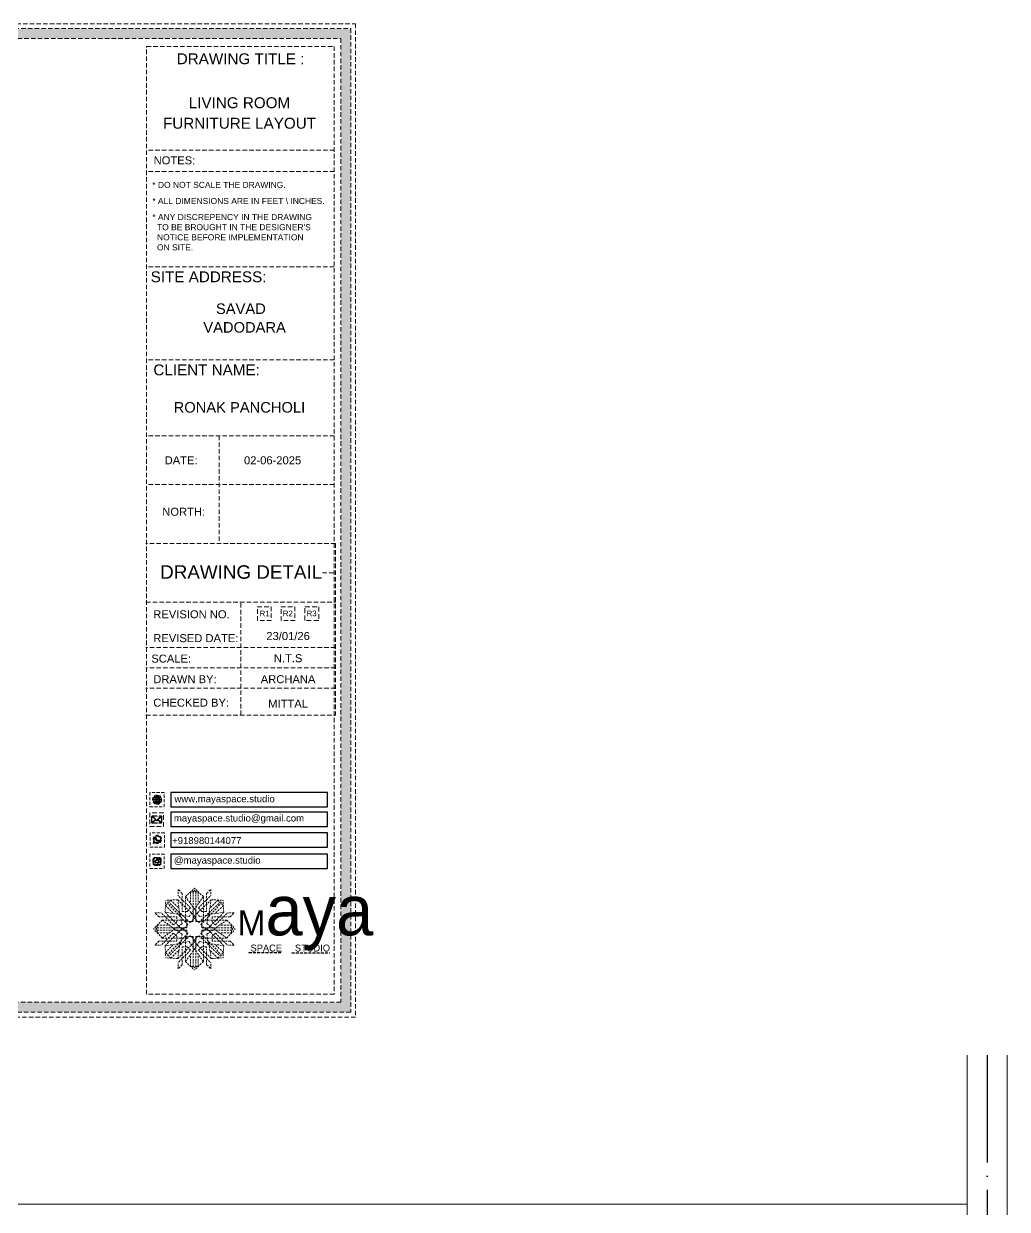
# Model space of a CAD drawing. Header units: millimetres. Extents: x 35877 to 3066687, y -650199 to -40525.
# Drawn here: x 145736.1 to 145955.8, y -179675.8 to -179411 of the extents above; entities that cross this region are included whole.
import ezdxf
from ezdxf.enums import TextEntityAlignment as Align

# ---------------------------------------------------------------- set-up
doc = ezdxf.new("R2010")
doc.units = ezdxf.units.MM
doc.header["$MEASUREMENT"] = 0
doc.linetypes.add('ACAD_ISO04W100', pattern=[30, 24, -3, 0, -3])
doc.linetypes.add('DASHEDX2', pattern=[1.5, 1, -0.5])
for name, color, linetype, lineweight in [('Dimension', 10, 'DASHEDX2', 20), ('GROUND FLOOR', 7, 'Continuous', 9), ('NAME PLATE', 7, 'Continuous', 25), ('X_PLOT', 1, 'Continuous', 9)]:
    doc.layers.add(name, color=color, linetype=linetype, lineweight=lineweight)
doc.styles.add('Arial', font='arial.ttf')
doc.styles.get("Standard").update_dxf_attribs({"font": 'arial.ttf', "height": 6})

# ---------------------------------------------------------------- blocks, each defined once
blk = doc.blocks.new('FSFSF')
at = {"color": 42, "lineweight": 5, "true_color": 0xe0ac11}
for p, q in [((28600.03, 143.51), (28600.03, 140.16)), ((28602.15, 141.41), (28600.03, 143.51)), ((28603.86, 139.69), (28608.58, 144.08)), ((28613.31, 139.69), (28608.58, 144.08)), ((28615.02, 141.41), (28617.14, 143.51)), ((28617.14, 143.51), (28617.14, 140.16)), ((28593.19, 131.45), (28593.54, 137.71)), ((28599.8, 138.06), (28593.54, 137.71)), ((28596.24, 137.86), (28595.12, 136.69)), ((28596.24, 137.86), (28600.47, 133.65)), ((28601.03, 130), (28599.8, 138.06)), ((28599.8, 138.05), (28608.58, 129.56)), ((28606.47, 133.76), (28600.03, 140.16)), ((28602.15, 141.41), (28602.15, 131.95)), ((28603.86, 126.58), (28603.86, 139.69)), ((28603.86, 139.69), (28608.58, 133.02)), ((28607.9, 142.22), (28606.58, 142.22)), ((28606.58, 142.22), (28606.58, 135.84)), ((28607.9, 142.22), (28608.58, 142.85)), ((28607.9, 142.22), (28607.9, 126.58)), ((28609.27, 142.22), (28608.59, 142.85)), ((28613.31, 139.69), (28608.59, 133.02)), ((28617.37, 138.05), (28608.59, 129.56)), ((28609.27, 142.22), (28609.27, 126.58)), ((28609.27, 142.22), (28610.59, 142.22)), ((28610.59, 142.22), (28610.59, 135.84)), ((28610.7, 133.76), (28617.14, 140.16)), ((28613.31, 126.58), (28613.31, 139.69)), ((28615.02, 141.41), (28615.02, 131.95)), ((28616.14, 130), (28617.37, 138.06)), ((28620.93, 137.86), (28616.7, 133.65)), ((28617.37, 138.06), (28623.63, 137.71)), ((28620.93, 137.86), (28622.05, 136.69)), ((28624, 131.45), (28623.65, 137.71)), ((28587.73, 131.22), (28591.08, 131.22)), ((28589.84, 129.1), (28587.73, 131.22)), ((28597.49, 124.78), (28591.08, 131.22)), ((28593.19, 131.45), (28601.69, 122.67)), ((28601.25, 130.22), (28593.19, 131.45)), ((28593.39, 135), (28594.56, 136.12)), ((28593.39, 135), (28597.6, 130.78)), ((28595.12, 136.69), (28594.53, 136.69)), ((28594.56, 136.12), (28594.56, 136.71)), ((28605.17, 124.98), (28594.56, 136.12)), ((28606.27, 126.08), (28595.12, 136.69)), ((28604.75, 131.95), (28602.15, 131.95)), ((28606.47, 133.76), (28604.75, 131.95)), ((28605.86, 129.18), (28608.58, 133.02)), ((28611.31, 129.18), (28608.59, 133.02)), ((28610.7, 133.76), (28612.42, 131.95)), ((28610.9, 126.08), (28622.05, 136.69)), ((28612.02, 124.98), (28622.62, 136.12)), ((28612.42, 131.95), (28615.02, 131.95)), ((28623.99, 131.45), (28615.5, 122.67)), ((28615.94, 130.22), (28624, 131.45)), ((28623.8, 135), (28619.59, 130.78)), ((28619.7, 124.78), (28626.1, 131.22)), ((28622.05, 136.69), (28622.64, 136.69)), ((28622.62, 136.12), (28622.62, 136.71)), ((28623.8, 135), (28622.62, 136.12)), ((28629.45, 131.22), (28626.1, 131.22)), ((28627.34, 129.1), (28629.45, 131.22)), ((28591.56, 127.39), (28587.17, 122.66)), ((28589.03, 123.35), (28589.03, 124.67)), ((28589.03, 124.67), (28595.4, 124.67)), ((28589.84, 129.1), (28599.29, 129.1)), ((28604.66, 127.39), (28591.56, 127.39)), ((28591.56, 127.39), (28598.23, 122.67)), ((28597.49, 124.78), (28599.29, 126.5)), ((28602.07, 125.39), (28598.23, 122.67)), ((28599.29, 126.5), (28599.29, 129.1)), ((28605.86, 129.18), (28601.03, 130)), ((28602.07, 125.39), (28601.25, 130.22)), ((28605.17, 124.98), (28602.97, 122.67)), ((28603.68, 126.54), (28603.68, 127.39)), ((28604.66, 126.54), (28603.68, 126.54)), ((28604.71, 127.57), (28603.86, 127.57)), ((28607.9, 126.58), (28603.86, 126.58)), ((28604.66, 123.35), (28604.66, 127.39)), ((28604.7, 126.58), (28604.71, 127.57)), ((28606.27, 126.08), (28608.58, 128.27)), ((28607.9, 128.92), (28608.58, 129.56)), ((28607.9, 128.92), (28608.58, 128.27)), ((28609.27, 128.92), (28608.59, 129.56)), ((28609.27, 128.92), (28608.59, 128.27)), ((28610.9, 126.08), (28608.59, 128.27)), ((28609.27, 126.58), (28613.31, 126.58)), ((28611.31, 129.18), (28616.14, 130)), ((28612.02, 124.98), (28614.21, 122.67)), ((28612.46, 126.58), (28612.46, 127.57)), ((28612.46, 127.57), (28613.31, 127.57)), ((28612.52, 123.35), (28612.52, 127.39)), ((28612.52, 127.39), (28625.63, 127.39)), ((28612.52, 126.54), (28613.51, 126.54)), ((28613.51, 126.54), (28613.51, 127.39)), ((28615.12, 125.39), (28615.94, 130.22)), ((28615.12, 125.39), (28618.96, 122.67)), ((28627.34, 129.1), (28617.89, 129.1)), ((28617.89, 126.5), (28617.89, 129.1)), ((28619.7, 124.78), (28617.89, 126.5)), ((28625.63, 127.39), (28618.96, 122.67)), ((28628.16, 124.67), (28621.78, 124.67)), ((28625.63, 127.39), (28630.02, 122.66)), ((28628.16, 123.35), (28628.16, 124.67)), ((28591.56, 117.94), (28587.17, 122.66)), ((28589.03, 123.35), (28588.4, 122.67)), ((28589.03, 121.98), (28588.4, 122.65)), ((28589.03, 123.35), (28604.66, 123.35)), ((28589.03, 121.98), (28604.66, 121.98)), ((28589.03, 121.98), (28589.03, 120.66)), ((28589.03, 120.66), (28595.4, 120.66)), ((28597.49, 120.54), (28591.08, 114.11)), ((28591.56, 117.94), (28598.23, 122.65)), ((28593.19, 113.88), (28601.69, 122.65)), ((28605.17, 120.35), (28594.56, 109.2)), ((28606.27, 119.15), (28595.12, 108.54)), ((28597.49, 120.54), (28599.29, 118.83)), ((28602.07, 119.94), (28598.23, 122.65)), ((28599.29, 118.83), (28599.29, 116.23)), ((28602.07, 119.94), (28601.25, 115.1)), ((28602.33, 123.35), (28601.69, 122.67)), ((28602.33, 121.98), (28601.69, 122.65)), ((28602.33, 123.35), (28602.97, 122.67)), ((28602.33, 121.98), (28602.97, 122.65)), ((28605.17, 120.35), (28602.97, 122.65)), ((28604.66, 118.78), (28603.68, 118.78)), ((28603.68, 118.78), (28603.68, 117.94)), ((28607.9, 118.65), (28603.86, 118.65)), ((28603.86, 118.65), (28603.86, 105.54)), ((28604.66, 121.98), (28604.66, 117.94)), ((28604.7, 118.65), (28604.71, 117.66)), ((28606.27, 119.15), (28608.58, 116.96)), ((28607.9, 103.01), (28607.9, 118.65)), ((28610.9, 119.15), (28608.59, 116.96)), ((28609.27, 118.65), (28613.31, 118.65)), ((28609.27, 103.01), (28609.27, 118.65)), ((28610.9, 119.15), (28622.05, 108.54)), ((28612.02, 120.35), (28614.21, 122.65)), ((28612.02, 120.35), (28622.62, 109.2)), ((28612.46, 118.65), (28612.46, 117.66)), ((28628.16, 123.35), (28612.52, 123.35)), ((28612.52, 121.98), (28612.52, 117.94)), ((28628.16, 121.98), (28612.52, 121.98)), ((28612.52, 118.78), (28613.51, 118.78)), ((28613.31, 118.65), (28613.31, 105.54)), ((28613.51, 118.78), (28613.51, 117.94)), ((28614.85, 123.35), (28614.21, 122.67)), ((28614.85, 121.98), (28614.21, 122.65)), ((28614.85, 123.35), (28615.5, 122.67)), ((28614.85, 121.98), (28615.5, 122.65)), ((28615.12, 119.94), (28618.96, 122.65)), ((28615.12, 119.94), (28615.94, 115.1)), ((28623.99, 113.88), (28615.5, 122.65)), ((28619.7, 120.54), (28617.89, 118.83)), ((28617.89, 118.83), (28617.89, 116.23)), ((28625.63, 117.94), (28618.96, 122.65)), ((28619.7, 120.54), (28626.1, 114.11)), ((28628.16, 120.66), (28621.78, 120.66)), ((28625.63, 117.94), (28630.02, 122.66)), ((28628.16, 123.35), (28628.78, 122.67)), ((28628.16, 121.98), (28628.78, 122.65)), ((28628.16, 121.98), (28628.16, 120.66)), ((28589.84, 116.23), (28587.73, 114.11)), ((28587.73, 114.11), (28591.08, 114.11)), ((28589.84, 116.23), (28599.29, 116.23)), ((28604.66, 117.94), (28591.56, 117.94)), ((28601.25, 115.1), (28593.19, 113.87)), ((28593.19, 113.87), (28593.54, 107.62)), ((28593.39, 110.32), (28597.6, 114.55)), ((28599.8, 107.17), (28608.58, 115.67)), ((28601.03, 115.23), (28599.8, 107.17)), ((28605.86, 116.05), (28601.03, 115.23)), ((28602.15, 103.82), (28602.15, 113.27)), ((28604.75, 113.27), (28602.15, 113.27)), ((28604.71, 117.66), (28603.86, 117.66)), ((28603.86, 105.54), (28608.58, 112.21)), ((28606.47, 111.47), (28604.75, 113.27)), ((28605.86, 116.05), (28608.58, 112.21)), ((28607.9, 116.31), (28608.58, 116.96)), ((28607.9, 116.31), (28608.58, 115.67)), ((28609.27, 116.31), (28608.59, 116.96)), ((28609.27, 116.31), (28608.59, 115.67)), ((28611.31, 116.05), (28608.59, 112.21)), ((28617.37, 107.17), (28608.59, 115.67)), ((28613.31, 105.54), (28608.59, 112.21)), ((28610.7, 111.47), (28612.42, 113.27)), ((28611.31, 116.05), (28616.14, 115.23)), ((28612.42, 113.27), (28615.02, 113.27)), ((28612.46, 117.66), (28613.31, 117.66)), ((28612.52, 117.94), (28625.63, 117.94)), ((28615.02, 103.82), (28615.02, 113.27)), ((28615.94, 115.1), (28624, 113.87)), ((28616.14, 115.23), (28617.37, 107.17)), ((28627.34, 116.23), (28617.89, 116.23)), ((28623.8, 110.32), (28619.59, 114.55)), ((28624, 113.87), (28623.65, 107.62)), ((28629.45, 114.11), (28626.1, 114.11)), ((28627.34, 116.23), (28629.45, 114.11)), ((28593.39, 110.32), (28594.56, 109.2)), ((28599.8, 107.17), (28593.54, 107.52)), ((28595.12, 108.54), (28594.53, 108.54)), ((28594.56, 109.2), (28594.56, 108.61)), ((28596.24, 107.37), (28595.12, 108.54)), ((28596.24, 107.37), (28600.47, 111.58)), ((28606.47, 111.47), (28600.03, 105.07)), ((28606.58, 103.01), (28606.58, 109.38)), ((28610.59, 103.01), (28610.59, 109.38)), ((28610.7, 111.47), (28617.14, 105.07)), ((28620.93, 107.37), (28616.7, 111.58)), ((28617.37, 107.17), (28623.63, 107.52)), ((28620.93, 107.37), (28622.05, 108.54)), ((28622.05, 108.54), (28622.64, 108.54)), ((28623.8, 110.32), (28622.62, 109.2)), ((28622.62, 109.2), (28622.62, 108.61)), ((28600.03, 101.71), (28600.03, 105.07)), ((28602.15, 103.82), (28600.03, 101.71)), ((28603.86, 105.54), (28608.58, 101.15)), ((28607.9, 103.01), (28606.58, 103.01)), ((28607.9, 103.01), (28608.58, 102.38)), ((28613.31, 105.54), (28608.58, 101.15)), ((28609.27, 103.01), (28608.59, 102.38)), ((28609.27, 103.01), (28610.59, 103.01)), ((28615.02, 103.82), (28617.14, 101.71)), ((28617.14, 101.71), (28617.14, 105.07))]:
    blk.add_line(p, q, dxfattribs=at)
blk = doc.blocks.new('hgwg')
at = {"layer": 'Dimension', "true_color": 0xd39e00}
h = blk.add_hatch(color=42, dxfattribs=at)
h.dxf.hatch_style = 1
h.paths.add_polyline_path([(27505.71, 45.05), (27494.27, 45.05), (27494.27, 44.9), (27505.71, 44.9)])
h = blk.add_hatch(color=42, dxfattribs=at)
h.dxf.hatch_style = 1
h.paths.add_polyline_path([(27523.3, 44.9), (27509.68, 44.9), (27509.68, 44.75), (27523.3, 44.75)])
at = {"layer": 'Dimension', "color": 42, "true_color": 0xd39e00}
for p, q in [((27494.27, 45.05), (27505.71, 45.05)), ((27494.27, 44.9), (27494.27, 45.05)), ((27494.27, 44.9), (27505.71, 44.9)), ((27505.71, 45.05), (27505.71, 44.9)), ((27509.68, 44.9), (27523.3, 44.9)), ((27509.68, 44.9), (27509.68, 44.75)), ((27509.68, 44.75), (27523.3, 44.75)), ((27523.3, 44.75), (27523.3, 44.9))]:
    blk.add_line(p, q, dxfattribs=at)
at = {"layer": 'Dimension', "color": 42, "true_color": 0xd39e00, "attachment_point": 1}
for s, width, insert, char_height in [('{\\fCinzel|b0|i0|c0|p2;\\H1.5x;M\\fAmsterdam One|b0|i0|c0|p2;\\H2x;aya}', 85.3277, (27490.17, 69.17), 6), ('{\\fCinzel|b0|i0|c0|p0;SPACE     STUDIO}', 66.129, (27494.83, 47.86), 2.5)]:
    blk.add_mtext_dynamic_manual_height_columns(s, width=width, gutter_width=30, heights=[0], dxfattribs=dict(at, insert=insert, char_height=char_height))
blk = doc.blocks.new('aggerg')
at = {"layer": 'Dimension', "color": 42, "true_color": 0xd39e00}
blk.add_lwpolyline([(-1.41, 1.41), (1.41, 1.41), (1.41, -1.41), (-1.41, -1.41)], close=True, dxfattribs=at)
at = {"layer": 'NAME PLATE', "lineweight": 0, "insert": (-0.03, 0.62), "char_height": 1.151, "width": 2.2458, "attachment_point": 2, "style": 'Arial'}
blk.add_mtext('R3', dxfattribs=at)
blk = doc.blocks.new('QEGW4TG')
at = {"layer": 'Dimension', "true_color": 0x000000}
h = blk.add_hatch(color=18, dxfattribs=at)
h.dxf.hatch_style = 1
h.paths.add_polyline_path([(2.69, 1.93, 0.170513), (2.95, 1.97, 0.190337), (3.11, 2.18, 0.316231), (3.07, 2.28), (2.79, 2.37, 0.273721), (2.69, 2.34, 0.040749), (2.63, 2.27, -0.441282), (2.53, 2.25, -0.11828), (2.06, 2.64, -0.441282), (2.07, 2.74, 0.040749), (2.13, 2.81, 0.290083), (2.14, 2.92), (2.01, 3.18, 0.316231), (1.91, 3.2, 0.190337), (1.73, 3, 0.170513), (1.72, 2.74, 0.252784)], flags=0)
h.paths.add_polyline_path([(1.19, 1.98), (1.03, 1.3, 0.550912), (1.11, 1.23), (1.75, 1.39, 6.344125)])
h.paths.add_polyline_path([(1.81, 1.7), (1.4, 1.6), (1.5, 2.03, -9.071339)], flags=16)
h.paths.add_polyline_path([(3.11, 2.16, -0.17811), (2.95, 1.97, -0.170513), (2.69, 1.93, -0.252784), (1.72, 2.74, -0.170513), (1.73, 3, -0.17811), (1.89, 3.19, -0.370089), (2.01, 3.18), (2.14, 2.92, -0.307185), (2.13, 2.8, -0.041087), (2.06, 2.73, 0.321676), (2.05, 2.65, 0.126524), (2.55, 2.24, 0.312216), (2.62, 2.26, -0.041087), (2.68, 2.34, -0.290673), (2.79, 2.37), (3.07, 2.28, -0.370089)], flags=0)
h = blk.add_hatch(color=18, dxfattribs=at)
h.dxf.hatch_style = 1
h.paths.add_polyline_path([(2.79, 2.37, 0.273721), (2.69, 2.34, 0.040749), (2.63, 2.27, -0.441282), (2.53, 2.25, -0.11828), (2.06, 2.64, -0.441282), (2.07, 2.74, 0.040749), (2.13, 2.81, 0.290083), (2.14, 2.92), (2.01, 3.18, 0.316231), (1.91, 3.2, 0.190337), (1.73, 3, 0.170513), (1.72, 2.74, 0.252784), (2.69, 1.93, 0.170513), (2.95, 1.97, 0.190337), (3.11, 2.18, 0.316231), (3.07, 2.28)])
for p, q in [((1.19, 1.98), (1.03, 1.3)), ((1.1, 1.23), (1.75, 1.39)), ((1.5, 2.03), (1.4, 1.6)), ((1.4, 1.6), (1.81, 1.7)), ((2.01, 3.18), (2.14, 2.92)), ((3.07, 2.28), (2.8, 2.36))]:
    blk.add_line(p, q)
blk.add_lwpolyline([(0, 0), (4.68, 0), (4.68, 4.68), (0, 4.68)], close=True)
for centre, radius, start, end in [((2.39, 2.56), 1.34, 241.4727, 205.6422), ((1.09, 1.29), 0.0598, 164.8483, 282.1458), ((2.39, 2.56), 1.04, 235.9962, 210.8333), ((2.09, 2.87), 0.39, 159.7007, 198.4072), ((2.96, 3.23), 1.33, 201.4218, 258.1669), ((2.07, 2.87), 0.364, 118.9685, 159.3648), ((1.94, 3.12), 0.0896, 41.8985, 123.1344), ((2.11, 2.68), 0.066, 135.9932, 224.8892), ((1.67, 3.16), 0.586, 312.4617, 321.8728), ((3.12, 3.42), 1.31, 216.5455, 243.5279), ((2.05, 2.87), 0.104, 320.3924, 28.6971), ((2.57, 2.3), 0.066, 234.2482, 323.1441), ((3.11, 1.94), 0.586, 137.2645, 146.6756), ((2.76, 2.27), 0.104, 70.4402, 138.745), ((2.75, 2.31), 0.39, 260.7301, 299.4366), ((2.76, 2.29), 0.364, 299.7725, 340.1688), ((3.03, 2.2), 0.0896, 336.0029, 57.2388)]:
    blk.add_arc(centre, radius, start, end)
blk = doc.blocks.new('ASGERG')
at = {"layer": 'Dimension', "true_color": 0x000000}
h = blk.add_hatch(color=18, dxfattribs=at)
h.dxf.hatch_style = 1
h.paths.add_polyline_path([(0.99, 1.7, 0.353872), (1.69, 1.03), (2.96, 1.03, 0.353872), (3.66, 1.7), (3.66, 2.99, 0.353872), (2.96, 3.67), (1.69, 3.67, 0.353872), (0.99, 2.99)])
h.paths.add_polyline_path([(1.27, 2.97, -0.353872), (1.72, 3.4), (2.94, 3.4, -0.353872), (3.38, 2.97), (3.38, 1.72, -0.353872), (2.94, 1.3), (1.72, 1.3, -0.353872), (1.27, 1.72)], flags=16)
h.paths.add_polyline_path([(3.02, 2.35, -1), (1.64, 2.35, -1)], flags=0)
h.paths.add_polyline_path([(2.74, 2.35, -1), (1.92, 2.35, -1)], flags=0)
h.paths.add_polyline_path([(2.86, 3.02, -1), (3.19, 3.02, -1)], flags=0)
h.paths.add_polyline_path([(1.64, 2.35, 1), (3.02, 2.35, 1)], flags=0)
h = blk.add_hatch(color=18, dxfattribs=at)
h.dxf.hatch_style = 1
h.paths.add_polyline_path([(1.64, 2.35, 1), (3.02, 2.35, 1)])
h.paths.add_polyline_path([(2.74, 2.35, -1), (1.92, 2.35, -1)], flags=16)
h = blk.add_hatch(color=18, dxfattribs=at)
h.dxf.hatch_style = 1
h.paths.add_polyline_path([(3.19, 3.02, 1), (2.86, 3.02, 1)])
for p, q in [((0.99, 2.99), (0.99, 1.7)), ((1.27, 2.97), (1.27, 1.72)), ((1.69, 3.67), (2.96, 3.67)), ((1.69, 1.03), (2.96, 1.03)), ((2.94, 3.4), (1.72, 3.4)), ((2.94, 1.3), (1.72, 1.3)), ((3.38, 2.97), (3.38, 1.72)), ((3.66, 2.99), (3.66, 1.7))]:
    blk.add_line(p, q)
blk.add_lwpolyline([(0, 0), (4.68, 0), (4.68, 4.68), (0, 4.68)], close=True)
for centre, radius in [((2.33, 2.35), 0.694), ((2.33, 2.35), 0.414), ((3.02, 3.02), 0.168)]:
    blk.add_circle(centre, radius)
for centre, radius, start, end in [((1.76, 2.89), 0.778, 94.8631, 172.8127), ((1.76, 1.8), 0.778, 187.1873, 265.1369), ((1.76, 2.91), 0.491, 94.8631, 172.8127), ((1.76, 1.78), 0.491, 187.1873, 265.1369), ((2.9, 2.91), 0.491, 7.1873, 85.1369), ((2.9, 1.78), 0.491, 274.8631, 352.8127), ((2.89, 2.89), 0.778, 7.1873, 85.1369), ((2.89, 1.8), 0.778, 274.8631, 352.8127)]:
    blk.add_arc(centre, radius, start, end)
blk = doc.blocks.new('DTGWEGEARG')
at = {"layer": 'Dimension', "true_color": 0x000000}
h = blk.add_hatch(color=18, dxfattribs=at)
h.dxf.hatch_style = 1
h.paths.add_polyline_path([(3.83, 2.34, 1), (0.85, 2.34, 1)])
h.paths.add_polyline_path([(2.51, 1.01, 0.105795), (2.96, 1.58, -0.055205), (3.3, 1.41, -0.169822)], flags=16)
h.paths.add_polyline_path([(2.41, 1.12), (2.41, 1.69, -0.058279), (2.81, 1.63, -0.103353)], flags=16)
h.paths.add_polyline_path([(2.26, 1.13, -0.101741), (1.87, 1.63, -0.057171), (2.26, 1.69)], flags=16)
h.paths.add_polyline_path([(2.17, 1.01, -0.169822), (1.38, 1.41, -0.055205), (1.72, 1.58, 0.105795)], flags=16)
h.paths.add_polyline_path([(3.02, 1.72, 0.081336), (3.13, 2.27), (3.68, 2.27, -0.152069), (3.4, 1.52, 0.05687)], flags=16)
h.paths.add_polyline_path([(2.87, 1.77, 0.061945), (2.41, 1.84), (2.41, 2.27), (2.98, 2.27, -0.081344)], flags=16)
h.paths.add_polyline_path([(2.26, 1.84, 0.060923), (1.8, 1.77, -0.081344), (1.7, 2.27), (2.26, 2.27)], flags=16)
h.paths.add_polyline_path([(1.66, 1.72, 0.05687), (1.28, 1.52, -0.152069), (1, 2.27), (1.55, 2.27, 0.081336)], flags=16)
h.paths.add_polyline_path([(2.41, 2.42), (2.41, 2.83, 0.061945), (2.87, 2.91, -0.080009), (2.98, 2.42)], flags=16)
h.paths.add_polyline_path([(3.13, 2.42, 0.080116), (3.02, 2.96, 0.05687), (3.4, 3.16, 0.028258), (3.3, 3.27, -0.055205), (2.96, 3.1, 0.105795), (2.51, 3.67, -0.36029), (3.68, 2.42)], flags=16)
h.paths.add_polyline_path([(2.26, 2.42), (1.7, 2.42, -0.080009), (1.8, 2.91, 0.060923), (2.26, 2.84)], flags=16)
h.paths.add_polyline_path([(1.55, 2.42), (1, 2.42, -0.150466), (1.28, 3.16, 0.05687), (1.66, 2.96, 0.080116)], flags=16)
h.paths.add_polyline_path([(2.41, 2.98), (2.41, 3.56, -0.103353), (2.81, 3.05, -0.058279)], flags=16)
h.paths.add_polyline_path([(2.26, 2.99, -0.057171), (1.87, 3.05, -0.101741), (2.26, 3.55)], flags=16)
h.paths.add_polyline_path([(1.72, 3.1, -0.055205), (1.38, 3.27, -0.169822), (2.17, 3.67, 0.105795)], flags=16)
blk.add_lwpolyline([(0, 0), (4.68, 0), (4.68, 4.68), (0, 4.68)], close=True)
at = {"layer": 'Dimension', "color": 18, "true_color": 0x000000}
for p, q in [((1, 2.42), (1.55, 2.42)), ((1, 2.27), (1.55, 2.27)), ((1.7, 2.42), (2.26, 2.42)), ((1.7, 2.27), (2.26, 2.27)), ((2.26, 3.55), (2.26, 2.99)), ((2.26, 2.84), (2.26, 2.42)), ((2.26, 2.27), (2.26, 1.84)), ((2.26, 1.69), (2.26, 1.13)), ((2.41, 3.56), (2.41, 2.98)), ((2.41, 2.83), (2.41, 2.42)), ((2.41, 2.42), (2.98, 2.42)), ((2.41, 2.27), (2.98, 2.27)), ((2.41, 2.27), (2.41, 1.84)), ((2.41, 1.69), (2.41, 1.12)), ((3.13, 2.42), (3.68, 2.42)), ((3.13, 2.27), (3.68, 2.27))]:
    blk.add_line(p, q, dxfattribs=at)
blk.add_circle((2.34, 2.34), 1.49, dxfattribs=at)
for centre, radius, start, end in [((2.34, 2.34), 1.34, 142.3819, 176.6093), ((2.34, 2.34), 1.34, 183.0315, 217.6181), ((2.34, 4.74), 1.9, 236.1399, 249.1595), ((2.34, -0.06), 1.9, 110.8405, 123.8601), ((2.34, 2.34), 1.34, 97.3549, 135.9073), ((2.34, 4.74), 1.75, 236.7417, 249.3811), ((2.34, -0.06), 1.75, 110.6189, 123.2583), ((2.34, 2.34), 1.34, 224.0927, 262.6451), ((3.28, 2.34), 1.73, 159.0567, 177.3789), ((3.28, 2.34), 1.73, 182.3435, 200.9433), ((3.28, 2.34), 1.58, 158.8325, 177.1302), ((3.28, 2.34), 1.58, 182.5658, 201.1675), ((3.28, 2.34), 1.73, 129.9301, 154.0867), ((3.28, 2.34), 1.73, 205.9133, 230.0699), ((2.34, 4.74), 1.9, 253.6799, 267.6253), ((2.34, -0.06), 1.9, 92.3747, 106.3201), ((3.28, 2.34), 1.58, 130.1073, 153.3446), ((2.34, 4.74), 1.75, 254.3336, 267.422), ((2.34, -0.06), 1.75, 92.578, 105.6664), ((3.28, 2.34), 1.58, 206.6554, 229.8927), ((1.4, 2.34), 1.58, 26.6554, 50.2584), ((2.34, 4.74), 1.75, 272.3248, 285.6664), ((2.34, 4.74), 1.9, 272.1415, 286.3201), ((2.34, -0.06), 1.9, 73.6799, 87.8585), ((2.34, -0.06), 1.75, 74.3336, 87.6752), ((1.4, 2.34), 1.58, 309.7416, 333.3446), ((2.34, 2.34), 1.34, 3.3907, 82.6451), ((1.4, 2.34), 1.73, 25.9133, 50.0699), ((1.4, 2.34), 1.73, 309.9301, 334.0867), ((2.34, 2.34), 1.34, 277.3549, 315.9073), ((1.4, 2.34), 1.58, 2.8698, 21.1675), ((1.4, 2.34), 1.58, 338.8325, 357.4342), ((2.34, 4.74), 1.75, 290.6189, 303.2583), ((2.34, -0.06), 1.75, 56.7417, 69.3811), ((2.34, 4.74), 1.9, 290.8405, 303.8601), ((1.4, 2.34), 1.73, 2.6211, 20.9433), ((1.4, 2.34), 1.73, 339.0567, 357.6565), ((2.34, -0.06), 1.9, 56.1399, 69.1595), ((2.34, 2.34), 1.34, 322.3819, 356.9685)]:
    blk.add_arc(centre, radius, start, end, dxfattribs=at)

msp = doc.modelspace()

# ---------------------------------------------------------------- hatches: boundary and pattern name
at = {"layer": 'Dimension', "true_color": 0xd39e00, "transparency": 33554687}
h = msp.add_hatch(color=42, dxfattribs=at)
h.paths.add_polyline_path([(145496.997, -179631.753), (145809.12, -179631.753), (145809.12, -179412.057), (145496.997, -179412.057)])
h.paths.add_polyline_path([(145499.188, -179629.562), (145806.93, -179629.562), (145806.93, -179414.248), (145499.188, -179414.248)], flags=16)
at = {"layer": 'Dimension', "true_color": 0x000000, "transparency": 33554687}
h = msp.add_hatch(color=18, dxfattribs=at)
h.dxf.hatch_style = 1
h.paths.add_polyline_path([(145766.692, -179589.547, 0.4142136), (145766.924, -179589.315), (145766.924, -179588.152, 0.4142136), (145766.692, -179587.919), (145764.844, -179587.919, 0.4142136), (145764.611, -179588.152), (145764.611, -179589.315, 0.4142136), (145764.844, -179589.547)])
h.paths.add_polyline_path([(145765.939, -179588.847), (145766.795, -179589.417, -0.1989124), (145766.692, -179589.46), (145764.844, -179589.46, -0.1989124), (145764.741, -179589.417), (145765.596, -179588.847), (145765.768, -179589.007)], flags=16)
h.paths.add_polyline_path([(145765.768, -179588.888), (145764.827, -179588.007, -0.0287833), (145764.844, -179588.006), (145766.692, -179588.006, -0.0287833), (145766.709, -179588.007)], flags=16)
h.paths.add_polyline_path([(145766.005, -179588.785), (145766.793, -179588.048, -0.2024819), (145766.837, -179588.152), (145766.837, -179589.315, -0.043076), (145766.835, -179589.34)], flags=16)
h.paths.add_polyline_path([(145765.531, -179588.785), (145764.701, -179589.34, -0.043076), (145764.699, -179589.315), (145764.699, -179588.152, -0.2024819), (145764.743, -179588.048)], flags=16)

# ---------------------------------------------------------------- linework, layer by layer
at = {"color": 18, "true_color": 0x000000, "transparency": 33554687, "elevation": 0.119}
for points in [[(145768.937, -179585.904), (145803.91, -179585.904), (145803.91, -179582.708), (145768.937, -179582.708)], [(145768.937, -179590.267), (145803.91, -179590.267), (145803.91, -179587.071), (145768.937, -179587.071)], [(145768.953, -179594.921), (145803.91, -179594.921), (145803.91, -179591.724), (145768.953, -179591.724)], [(145768.937, -179599.686), (145803.91, -179599.686), (145803.91, -179596.489), (145768.937, -179596.489)]]:
    msp.add_lwpolyline(points, close=True, dxfattribs=at)
at = {"layer": 'Dimension', "color": 42, "true_color": 0xd39e00, "transparency": 33554687}
for p, q in [((145805.447, -179439.225, 0.119), (145763.507, -179439.225, 0.119)), ((145805.447, -179443.95, 0.119), (145763.507, -179443.95, 0.119)), ((145805.447, -179465.266, 0.119), (145763.507, -179465.266, 0.119)), ((145805.447, -179486.054, 0.119), (145763.507, -179486.054, 0.119)), ((145805.447, -179502.993, 0.119), (145763.507, -179502.993, 0.119)), ((145779.734, -179502.993, 0.119), (145779.734, -179527.07, 0.119)), ((145805.447, -179513.891, 0.119), (145763.507, -179513.891, 0.119)), ((145805.701, -179527.07, 0.119), (145763.377, -179527.07, 0.119)), ((145805.701, -179527.07, 0.119), (145805.701, -179565.405, 0.119)), ((145802.781, -179533.642, 0.119), (145805.701, -179533.642, 0.119)), ((145763.377, -179540.214, 0.119), (145805.701, -179540.214, 0.119)), ((145784.539, -179565.405, 0.119), (145784.539, -179540.214, 0.119)), ((145805.701, -179550.29, 0.119), (145763.377, -179550.29, 0.119)), ((145805.701, -179554.828, 0.119), (145763.377, -179554.828, 0.119)), ((145805.701, -179559.366, 0.119), (145763.377, -179559.366, 0.119)), ((145763.377, -179565.405, 0.119), (145805.701, -179565.405, 0.119))]:
    msp.add_line(p, q, dxfattribs=at)
at = {"layer": 'Dimension', "color": 18, "true_color": 0x000000, "transparency": 33554687}
for p, q in [((145764.611, -179588.152, 0.119), (145764.611, -179589.315, 0.119)), ((145764.699, -179588.152, 0.119), (145764.699, -179589.315, 0.119)), ((145764.701, -179589.34, 0.119), (145765.531, -179588.785, 0.119)), ((145764.741, -179589.417, 0.119), (145765.596, -179588.847, 0.119)), ((145764.743, -179588.048, 0.119), (145765.531, -179588.785, 0.119)), ((145764.827, -179588.007, 0.119), (145765.768, -179588.888, 0.119)), ((145764.844, -179587.919, 0.119), (145766.692, -179587.919, 0.119)), ((145764.844, -179588.006, 0.119), (145766.692, -179588.006, 0.119)), ((145765.596, -179588.847, 0.119), (145765.768, -179589.007, 0.119)), ((145765.768, -179588.888, 0.119), (145766.709, -179588.007, 0.119)), ((145765.768, -179589.007, 0.119), (145765.939, -179588.847, 0.119)), ((145766.795, -179589.417, 0.119), (145765.939, -179588.847, 0.119)), ((145766.005, -179588.785, 0.119), (145766.793, -179588.048, 0.119)), ((145766.835, -179589.34, 0.119), (145766.005, -179588.785, 0.119)), ((145766.837, -179588.152, 0.119), (145766.837, -179589.315, 0.119)), ((145766.924, -179588.152, 0.119), (145766.924, -179589.315, 0.119)), ((145764.844, -179589.46, 0.119), (145766.692, -179589.46, 0.119)), ((145764.844, -179589.547, 0.119), (145766.692, -179589.547, 0.119))]:
    msp.add_line(p, q, dxfattribs=at)
at = {"layer": 'Dimension', "color": 42, "true_color": 0xd39e00, "transparency": 33554687, "elevation": 0.119}
for points in [[(145495.902, -179410.962), (145810.215, -179410.962), (145810.215, -179632.848), (145495.902, -179632.848)], [(145496.997, -179412.057), (145809.12, -179412.057), (145809.12, -179631.753), (145496.997, -179631.753)], [(145499.188, -179414.248), (145806.93, -179414.248), (145806.93, -179629.562), (145499.188, -179629.562)], [(145763.507, -179627.759), (145763.507, -179416.051), (145805.447, -179416.051), (145805.447, -179627.759)], [(145788.285, -179541.188), (145791.374, -179541.188), (145791.374, -179544.277), (145788.285, -179544.277)], [(145793.576, -179541.188), (145796.664, -179541.188), (145796.664, -179544.277), (145793.576, -179544.277)]]:
    msp.add_lwpolyline(points, close=True, dxfattribs=at)
at = {"layer": 'Dimension', "transparency": 33554687, "elevation": 0.119}
msp.add_lwpolyline([(145764.246, -179590.291), (145767.286, -179590.291), (145767.286, -179587.251), (145764.246, -179587.251)], close=True, dxfattribs=at)
at = {"layer": 'Dimension', "color": 18, "true_color": 0x000000, "transparency": 33554687}
for centre, radius, start, end in [((145764.844, -179588.152, 0.119), 0.233, 90, 180), ((145764.844, -179588.152, 0.119), 0.145, 134.21354, 180), ((145764.844, -179588.152, 0.119), 0.145, 90, 96.59481), ((145766.692, -179588.152, 0.119), 0.233, 0, 90), ((145766.692, -179588.152, 0.119), 0.145, 83.40519, 90), ((145766.692, -179588.152, 0.119), 0.145, 0, 45.78646), ((145764.844, -179589.315, 0.119), 0.233, 180, 270), ((145764.844, -179589.315, 0.119), 0.145, 180, 189.86619), ((145764.844, -179589.315, 0.119), 0.145, 224.99995, 270), ((145766.692, -179589.315, 0.119), 0.233, 270, 0), ((145766.692, -179589.315, 0.119), 0.145, 270, 315.00005), ((145766.692, -179589.315, 0.119), 0.145, 350.13381, 0)]:
    msp.add_arc(centre, radius, start, end, dxfattribs=at)
at = {"layer": 'GROUND FLOOR', "transparency": 33554687}
for p, q in [((145946.791, -179641.371, -0.005), (145946.791, -180162.304, -0.005)), ((145946.791, -179641.371, -0.005), (145946.791, -179732.42, -0.005)), ((145955.791, -179641.371, -0.005), (145955.791, -180162.304, -0.005)), ((145446.541, -179674.67, -0.005), (145946.791, -179674.67, -0.005))]:
    msp.add_line(p, q, dxfattribs=at)
at = {"layer": 'GROUND FLOOR', "color": 1, "linetype": 'ACAD_ISO04W100', "transparency": 33554687}
msp.add_line((145951.291, -179641.371, -0.005), (145951.291, -180024.92, -0.005), dxfattribs=at)
at = {"layer": 'X_PLOT', "linetype": 'ACAD_ISO04W100', "lineweight": 30, "transparency": 33554687}
msp.add_line((145951.291, -179641.371, -0.005), (145951.291, -180137.17, -0.005), dxfattribs=at)

# ---------------------------------------------------------------- block references
at = {"layer": 'Dimension', "transparency": 33554687, "xscale": 0.6833054216226601, "yscale": 0.6833054216226601, "zscale": 0.6833054216226601}
msp.add_blockref('DTGWEGEARG', (145764.263, -179585.904, 0.119), dxfattribs=at)
at = {"layer": 'Dimension', "color": 42, "true_color": 0xd39e00, "transparency": 33554687}
for name, p, xscale, yscale, zscale in [('QEGW4TG', (145764.279, -179594.921, 0.119), 0.6833054216226601, 0.6833054216226601, 0.6833054216226601), ('ASGERG', (145764.263, -179599.686, 0.119), 0.6833054216226601, 0.6833054216226601, 0.6833054216226601), ('FSFSF', (133612.56, -179665.333, 0.119), 0.4251042925664123, 0.4251042925664123, 0.4251042925664123), ('hgwg', (128729.706, -179646.353, 0.119), 0.6203722276550198, 0.6203722276550198, 0.6203722276550198)]:
    msp.add_blockref(name, p, dxfattribs=dict(at, xscale=xscale, yscale=yscale, zscale=zscale))
at = {"layer": 'NAME PLATE', "transparency": 33554687, "xscale": 1.095270121696557, "yscale": 1.095270121696557, "zscale": 1.095270121696557}
msp.add_blockref('aggerg', (145800.41, -179542.733, 0.119), dxfattribs=at)

# ---------------------------------------------------------------- texts
at = {"color": 18, "true_color": 0x000000, "transparency": 33554687, "char_height": 1.52785, "attachment_point": 1}
for s, width, gutter_width, insert in [('www.mayaspace.studio', 10.26018, 8.582, (145769.726, -179583.332, 0.119)), ('mayaspace.studio@gmail.com', 6.40101, 5.354, (145769.604, -179587.642, 0.119)), ('+918980144077', 24.96096, 5.354, (145769.208, -179592.668, 0.119)), ('@mayaspace.studio', 6.40101, 5.354, (145769.604, -179597.061, 0.119))]:
    msp.add_mtext_dynamic_manual_height_columns(s, width=width, gutter_width=gutter_width, heights=[0], dxfattribs=dict(at, insert=insert))
at = {"layer": 'NAME PLATE', "transparency": 33554687, "style": 'Arial'}
for s, height, p in [('DRAWING TITLE : ', 2.43312, (145784.974, -179420.012, 0.119)), ('LIVING ROOM', 2.43312, (145784.257, -179429.828, 0.119)), ('FURNITURE LAYOUT', 2.43312, (145784.267, -179434.417, 0.119)), ('NOTES:', 1.7878, (145769.728, -179442.377, 0.119)), ('SITE ADDRESS:', 2.43312, (145777.357, -179468.713, 0.119)), (' SAVAD ', 2.3521, (145784.579, -179475.801, 0.007)), ('VADODARA', 2.3521, (145785.404, -179479.961, 0.007)), ('CLIENT NAME:', 2.43312, (145776.914, -179489.501, 0.119)), ('RONAK PANCHOLI    ', 2.35207, (145786.074, -179497.833, 0.007)), ('DATE:', 1.7878, (145771.227, -179509.384, 0.119)), ('02-06-2025', 1.7878, (145791.658, -179509.384, 0.119)), ('NORTH:', 1.7878, (145771.798, -179520.877, 0.119)), ('DRAWING DETAIL', 3.00813, (145784.638, -179534.947, 0.119)), ('REVISION NO.', 1.78775, (145773.536, -179543.776, 0.119)), ('REVISED DATE: ', 1.78775, (145774.855, -179549.107, 0.119)), ('SCALE:', 1.7878, (145769.009, -179553.679, 0.119)), ('DRAWN BY:', 1.7878, (145772.078, -179558.273, 0.119)), ('ARCHANA', 1.7878, (145795.12, -179558.28, 0.119)), ('CHECKED BY:', 1.78775, (145773.467, -179563.518, 0.119)), ('MITTAL', 1.7878, (145795.12, -179563.755, 0.119))]:
    msp.add_text(s, height=height, dxfattribs=at).set_placement(p, align=Align.CENTER)
for s, p in [('R1', (145788.758, -179543.315, 0.119)), ('R2', (145793.934, -179543.315, 0.119))]:
    msp.add_text(s, height=1.2603, dxfattribs=at).set_placement(p)
at = {"layer": 'NAME PLATE', "transparency": 33554687, "char_height": 1.35213, "width": 52.23979, "attachment_point": 1, "style": 'Arial'}
for s, insert in [('* DO NOT SCALE THE DRAWING.', (145764.787, -179446.289, 0.119)), ('* ALL DIMENSIONS ARE IN FEET \\\\ INCHES.', (145764.787, -179449.885, 0.119)), ("* ANY DISCREPENCY IN THE DRAWING \\P  TO BE BROUGHT IN THE DESIGNER'S\\P  NOTICE BEFORE IMPLEMENTATION \\P  ON SITE.", (145764.787, -179453.481, 0.119))]:
    msp.add_mtext(s, dxfattribs=dict(at, insert=insert))
at = {"layer": 'NAME PLATE', "lineweight": 0, "transparency": 33554687, "char_height": 1.7878, "attachment_point": 2, "style": 'Arial'}
for s, insert, width in [('23/01/26', (145795.12, -179546.853, 0.119), 15.49295), ('N.T.S', (145795.12, -179551.802, 0.119), 3.48921)]:
    msp.add_mtext(s, dxfattribs=dict(at, insert=insert, width=width))

doc.saveas('drawing.dxf')
